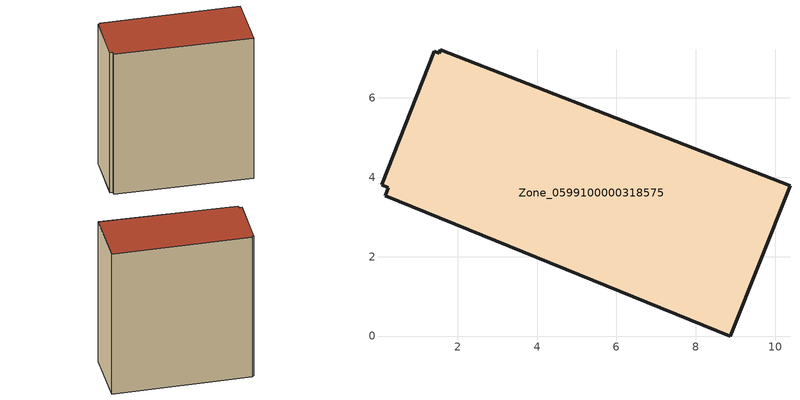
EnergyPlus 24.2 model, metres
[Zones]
Zone_0599100000318575
 floor ground (C_G): 10.37,3.79 8.87,0 0.18,3.53 0.26,3.74 0.08,3.81 1.42,7.17 1.53,7.12 1.57,7.21 z0.28
 wall outside (C_F): 8.87,0 10.37,3.79 1.57,7.21 1.53,7.12 1.42,7.17 0.08,3.81 0.26,3.74 0.18,3.53 8.87,0 z0.28:11.06
 roof outside (C_R): 0.08,3.81 0.26,3.74 0.18,3.53 8.87,0 10.37,3.79 1.57,7.21 1.53,7.12 1.42,7.17 z11.06
[BUILDING]
Pand.0599100000318575: North Axis=0; Terrain=City; Loads Convergence Tolerance Value=0.04; Temperature Convergence Tolerance Value=0.4; Solar Distribution=FullExterior; Maximum Number of Warmup Days=25; Minimum Number of Warmup Days=1
[Site:Location]
Rotterdam.The.Hague.AP_ZH_NLD Design_Conditions: Latitude=51.96; Longitude=4.45; Time Zone=1; Elevation=-4.5
[SITE:GROUNDTEMPERATURE:BUILDINGSURFACE]
18, 18, 18, 18, 18, 18, 18, 18, 18, 18, 18, 18
[MATERIAL] Thermal Absorptance=0.9; Solar Absorptance=0.7; Visible Absorptance=0.7
Name | Roughness | Thickness | Conductivity | Density | Specific Heat
G.TI.1975-1991 | MediumSmooth | 0.15 | 0.288461 | 540 | 1210
F.TI.1975-1991 | Rough | 0.3 | 0.230769 | 1920 | 840
R.TI.1975-1991 | MediumRough | 0.2 | 0.153846 | 1500 | 1000
[CONSTRUCTION]
C_G: G.TI.1975-1991
C_F: F.TI.1975-1991
C_R: R.TI.1975-1991
[ZONE]
Zone_0599100000318575: Type=1; Multiplier=1; Ceiling Height=Autocalculate; Volume=Autocalculate; Floor Area=autocalculate; Part of Total Floor Area=Yes
[ZONEINFILTRATION:DESIGNFLOWRATE]
Infil_Zone_0599100000318575: Zone or ZoneList or Space or SpaceList=Zone_0599100000318575; Schedule=AlwaysOn; Design Flow Rate Calculation Method=Flow/Area; Flow Rate per Floor Area=0.003; Constant Term Coefficient=1; Temperature Term Coefficient=0; Velocity Term Coefficient=0; Velocity Squared Term Coefficient=0
[HVACTEMPLATE:ZONE:IDEALLOADSAIRSYSTEM]
Zone_0599100000318575: Maximum Heating Supply Air Temperature=50; Minimum Cooling Supply Air Temperature=13; Maximum Heating Supply Air Humidity Ratio=0.0156; Minimum Cooling Supply Air Humidity Ratio=0.0077; Heating Limit=NoLimit; Cooling Limit=NoLimit; Dehumidification Control Type=ConstantSensibleHeatRatio; Cooling Sensible Heat Ratio=0.7; Dehumidification Setpoint=60; Humidification Control Type=None; Humidification Setpoint=30; Outdoor Air Method=None; Outdoor Air Flow Rate per Person=0.00944; Outdoor Air Flow Rate per Zone Floor Area=0; Outdoor Air Flow Rate per Zone=0; Demand Controlled Ventilation Type=None; Outdoor Air Economizer Type=NoEconomizer; Heat Recovery Type=None; Sensible Heat Recovery Effectiveness=0.7; Latent Heat Recovery Effectiveness=0.65
[ZONECONTROL:THERMOSTAT]
ThermostatControl_Zone_0599100000318575: Zone or ZoneList=Zone_0599100000318575; Control Type Schedule=DualSetpointControlType; Control 1=Thermostat_Zone_0599100000318575; Temperature Difference Between Cutout And Setpoint=0
[THERMOSTATSETPOINT:DUALSETPOINT]
Thermostat_Zone_0599100000318575: Heating Setpoint Temperature Schedule=HeatingSetpoint_Zone_0599100000318575; Cooling Setpoint Temperature Schedule=CoolingSetpoint_Zone_0599100000318575
[SCHEDULE:COMPACT]
HeatingSetpoint_Zone_0599100000318575: Through: 12/31, For: AllDays, Until: 24:00, 21
CoolingSetpoint_Zone_0599100000318575: Through: 12/31, For: AllDays, Until: 24:00, 24
DualSetpointControlType: Through: 12/31, For: AllDays, Until: 24:00, 4
AlwaysOn: Through: 12/31, For: AllDays, Until: 24:00, 1
